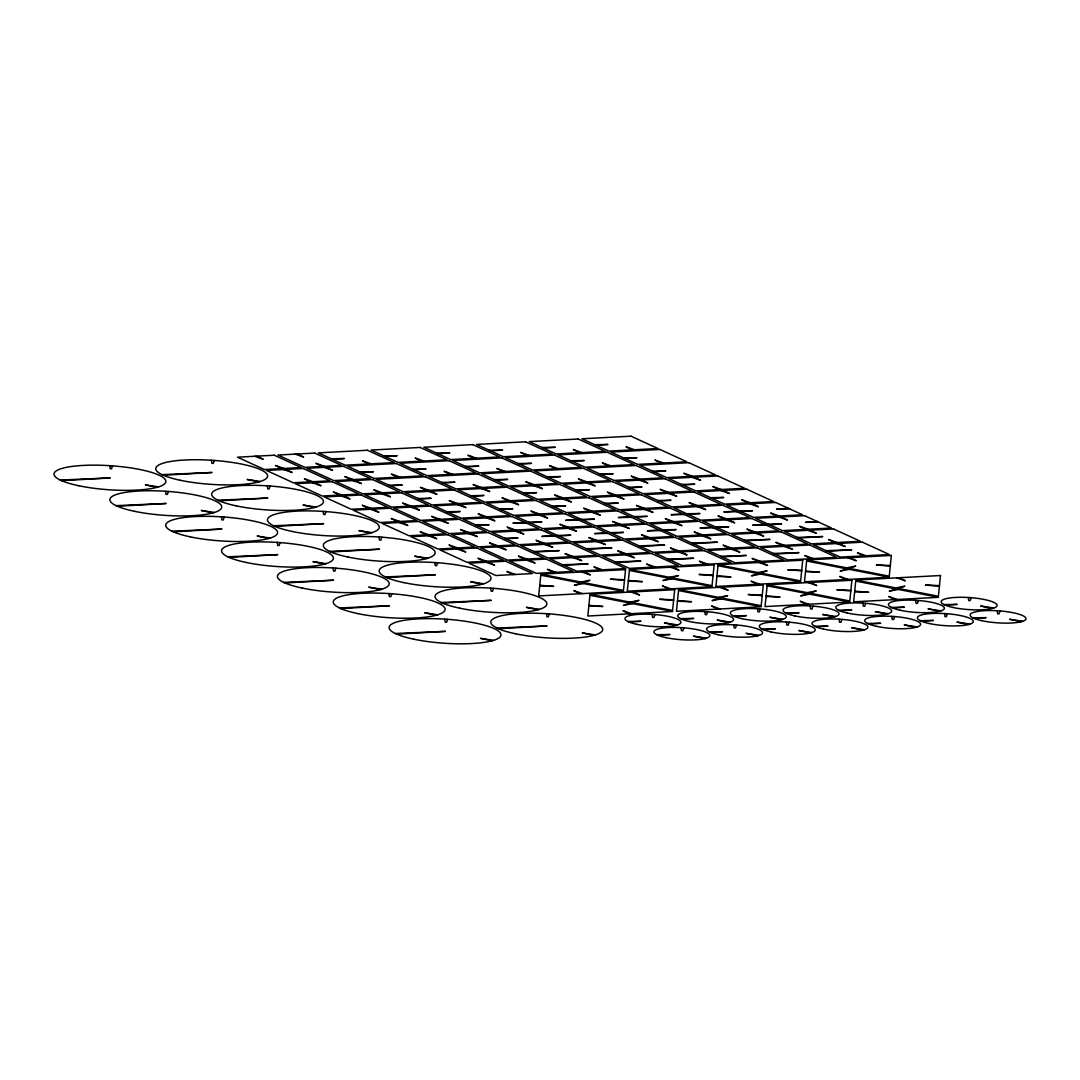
<?xml version="1.0" encoding="UTF-8"?>
<svg xmlns="http://www.w3.org/2000/svg" width="1080" height="1080" viewBox="0 0 1080 1080"><rect width="100%" height="100%" fill="white"/><g stroke="black" fill="none" stroke-linecap="round" stroke-linejoin="round"><path stroke-width="1.5" d="M61.574 480.681L110.268 477.913L60.224 480.06M117.423 506.264L166.118 503.483L116.073 505.643M163.323 475.254L212.018 472.487L161.973 474.633M257.094 456.138L263.209 459.257L254.637 456.273M173.259 531.832L221.954 529.065L171.923 531.212M219.159 500.823L267.853 498.056L217.823 500.216M297.54 453.978L303.656 457.096L295.097 454.113M281.556 468.599L275.441 465.48L284 468.464M286.025 469.395L292.14 472.5L283.568 469.517M322.002 466.439L315.887 463.32L324.459 466.304M332.505 459.338L344.425 458.527L331.169 458.73M326.471 467.235L332.586 470.354L324.027 467.37M310.487 481.842L304.371 478.737L312.93 481.721M314.955 482.639L321.071 485.757L312.498 482.774M229.109 557.415L277.803 554.634L227.759 556.794M275.009 526.406L323.703 523.638L273.659 525.785M368.59 463.955L362.475 460.836L371.034 463.82M350.933 479.696L344.817 476.577L353.389 479.561M361.436 472.595L373.37 471.785L360.099 471.974M385.223 456.53L397.143 455.72L383.873 455.909M355.401 480.479L361.517 483.597L352.957 480.614M339.417 495.099L333.301 491.981L341.861 494.964M343.886 495.896L350.001 499.001L341.429 496.017M397.521 477.198L391.406 474.093L399.964 477.077M421.295 461.147L415.179 458.028L423.752 461.012M379.863 492.939L373.748 489.821L382.32 492.804M390.38 485.838L402.3 485.028L389.03 485.231M414.153 469.773L426.074 468.976L412.803 469.166M437.927 453.721L449.861 452.912L436.59 453.101M384.332 493.736L390.447 496.841L381.888 493.87M368.348 508.343L362.232 505.238L370.791 508.221M372.816 509.139L378.932 512.258L370.359 509.274M284.958 582.984L333.653 580.217L283.608 582.363M330.858 551.975L379.553 549.207L329.508 551.367M426.452 490.455L420.336 487.337L428.895 490.32M450.225 474.39L444.11 471.272L452.682 474.255M474.012 458.325L467.897 455.207L476.456 458.19M408.794 506.196L402.678 503.077L411.251 506.061M419.31 499.095L431.231 498.285L417.96 498.474M430.92 491.252L437.036 494.357L428.463 491.373M443.084 483.03L455.004 482.22L441.733 482.409M466.857 466.965L478.791 466.155L465.521 466.344M490.644 450.9L502.565 450.09L489.294 450.293M413.262 506.979L419.377 510.098L410.819 507.114M397.278 521.6L391.163 518.481L399.735 521.465M401.746 522.396L407.862 525.501L399.289 522.518M455.382 503.699L449.267 500.594L457.826 503.577M479.156 487.647L473.04 484.529L481.613 487.512M502.943 471.582L496.827 468.464L505.386 471.447M526.716 455.517L520.601 452.399L529.173 455.382M437.724 519.44L431.608 516.321L440.181 519.305M448.24 512.339L460.161 511.529L446.89 511.731M459.851 504.495L465.966 507.614L457.394 504.63M472.014 496.274L483.935 495.477L470.664 495.666M483.624 488.43L489.74 491.549L481.181 488.565M495.801 480.222L507.721 479.412L494.451 479.601M519.575 464.157L531.495 463.347L518.225 463.536M543.348 448.092L555.282 447.282L542.012 447.471M442.206 520.236L448.322 523.341L439.749 520.358M426.209 534.843L420.093 531.738L428.666 534.721M430.677 535.639L436.793 538.758L428.233 535.774M340.794 608.567L389.488 605.786L339.457 607.946M386.694 577.557L435.389 574.789L385.358 576.936M484.313 516.956L478.197 513.837L486.77 516.821M508.086 500.89L501.971 497.772L510.543 500.756M531.873 484.826L525.758 481.707L534.317 484.69M555.646 468.761L549.531 465.656L558.104 468.639M579.433 452.695L573.318 449.591L581.877 452.574M466.668 532.683L460.553 529.578L469.112 532.562M477.171 525.596L489.092 524.786L475.821 524.975M488.781 517.752L494.897 520.857L486.324 517.874M500.945 509.531L512.865 508.721L499.608 508.91M512.555 501.687L518.67 504.792L510.111 501.808M524.731 493.466L536.652 492.656L523.382 492.845M536.342 485.622L542.457 488.74L533.885 485.757M548.505 477.401L560.426 476.591L547.155 476.78M572.292 461.336L584.213 460.526L570.942 460.728M596.066 445.271L607.986 444.474L594.716 444.663M471.137 533.48L477.252 536.598L468.68 533.615M455.139 548.1L449.024 544.981L457.596 547.965M459.608 548.896L465.723 552.001L457.164 549.018M513.243 530.199L507.127 527.094L515.7 530.077M524.853 522.356L512.933 523.165L526.203 522.976M537.017 514.134L530.901 511.029L539.474 514.013M560.804 498.083L554.688 494.964L563.247 497.948M584.577 482.018L578.462 478.899L587.034 481.882M608.364 465.952L602.249 462.834L610.808 465.818M632.138 449.888L626.022 446.769L634.595 449.752M495.599 545.94L489.483 542.822L498.042 545.805M506.101 538.839L518.022 538.029L504.752 538.231M517.712 530.995L523.827 534.114L515.268 531.131M529.875 522.774L541.796 521.964L528.538 522.167M541.499 514.931L547.614 518.049L539.042 515.066M553.662 506.709L565.582 505.913L552.312 506.101M565.272 498.865L571.388 501.984L562.815 499.001M577.436 490.658L589.356 489.848L576.086 490.037M589.046 482.814L595.161 485.919L586.602 482.936M601.223 474.593L613.143 473.783L599.873 473.971M624.996 458.527L636.917 457.718L623.646 457.907M500.067 546.737L506.183 549.842L497.61 546.858M484.07 561.344L477.954 558.239L486.526 561.222M488.538 562.14L494.654 565.259L486.095 562.275M396.644 634.136L445.338 631.368L395.294 633.514M442.544 603.126L491.238 600.359L441.194 602.519M542.174 543.456L536.058 540.338L544.631 543.321M553.784 535.613L541.863 536.423L555.134 536.22M565.961 527.391L559.845 524.273L568.404 527.256M577.571 519.548L565.65 520.358L578.907 520.168M589.734 511.326L583.619 508.208L592.191 511.191M613.508 495.261L607.392 492.156L615.965 495.139M637.295 479.196L631.179 476.091L639.738 479.075M661.068 463.131L654.952 460.026L663.525 463.01M524.529 559.183L518.413 556.079L526.973 559.062M535.032 552.096L559.211 550.625L533.682 551.475M546.642 544.253L552.758 547.358L544.199 544.374M558.806 536.031L570.74 535.221L557.469 535.41M570.429 528.188L576.545 531.293L567.972 528.309M582.593 519.966L594.513 519.156L581.243 519.345M594.202 512.123L600.318 515.241L591.745 512.258M606.366 503.901L618.287 503.091L605.03 503.28M617.976 496.058L624.092 499.176L615.533 496.193M630.153 487.836L642.074 487.026L628.803 487.229M641.763 479.993L647.879 483.111L639.306 480.127M653.927 471.771L665.847 470.961L652.577 471.163M528.998 559.98L535.113 563.099L526.54 560.115M513 574.601L506.885 571.482L515.457 574.466M571.104 556.7L564.989 553.595L573.561 556.578M594.891 540.635L588.776 537.53L597.335 540.513M606.501 532.791L594.581 533.601L607.851 533.412M618.664 524.583L612.549 521.465L621.121 524.448M630.275 516.726L618.354 517.536L631.625 517.347M642.438 508.518L636.323 505.4L644.895 508.383M666.225 492.453L660.11 489.335L668.668 492.318M689.999 476.388L683.883 473.269L692.456 476.253M553.46 572.441L547.344 569.322L555.903 572.306M563.963 565.34L588.141 563.882L562.613 564.732M575.573 557.496L581.688 560.615L573.129 557.631M587.75 549.274L611.928 547.817L586.399 548.667M599.36 541.431L605.475 544.55L596.903 541.566M611.523 533.21L623.444 532.413L610.173 532.602M623.133 525.366L629.249 528.485L620.69 525.501M635.297 517.158L647.217 516.348L633.96 516.537M646.92 509.301L653.036 512.419L644.463 509.436M659.084 501.093L671.004 500.283L657.734 500.472M670.694 493.25L676.809 496.355L668.237 493.371M682.857 485.028L694.778 484.218L681.52 484.407M694.467 477.185L700.583 480.29L692.024 477.306M498.393 628.708L547.088 625.941L497.043 628.088M584.293 571.82L590.409 574.938L581.85 571.955M600.035 569.957L593.919 566.838L602.492 569.822M623.822 553.892L617.706 550.773L626.265 553.757M647.595 537.827L641.48 534.708L650.052 537.692M659.205 529.983L647.285 530.793L660.555 530.604M671.382 521.762L665.267 518.657L673.826 521.64M682.992 513.918L671.072 514.728L684.329 514.539M695.155 505.697L689.04 502.592L697.613 505.575M718.929 489.632L712.814 486.526L721.386 489.51M616.68 562.532L640.859 561.06L615.33 561.911M628.29 554.688L634.406 557.793L625.833 554.81M640.454 546.467L664.632 545.009L639.104 545.846M652.063 538.623L658.179 541.742L649.62 538.758M664.227 530.402L676.161 529.592L662.89 529.781M675.851 522.558L681.966 525.677L673.394 522.693M688.014 514.337L699.935 513.527L686.664 513.729M699.624 506.493L705.74 509.612L697.167 506.628M711.788 498.272L723.708 497.462L710.451 497.664M723.411 490.428L729.527 493.546L720.954 490.563M579.933 593.73L573.818 590.625L582.39 593.609M652.752 567.135L646.637 564.03L655.196 567.014M676.526 551.083L670.41 547.965L678.983 550.949M700.312 535.019L694.197 531.9L702.756 534.884M711.923 527.175L700.002 527.971L713.273 527.783M724.086 518.954L717.971 515.835L726.543 518.819M735.696 511.11L723.776 511.92L737.046 511.718M747.86 502.889L741.744 499.77L750.317 502.754M669.384 559.71L693.562 558.252L668.034 559.102M680.994 551.867L687.11 554.985L678.551 552.001M693.171 543.659L717.35 542.187L691.821 543.038M704.781 535.802L710.897 538.92L702.324 535.937M716.945 527.594L728.865 526.784L715.595 526.973M728.554 519.75L734.67 522.855L726.111 519.871M740.718 511.529L752.639 510.719L739.382 510.908M752.341 503.685L758.457 506.79L749.885 503.807M633.433 591.908L639.549 595.026L630.99 592.043M672.908 567.095L679.023 570.213L670.451 567.23M629.073 613.818L622.957 610.7L631.517 613.683M668.534 589.005L662.418 585.887L670.99 588.87M705.456 564.327L699.341 561.208L707.913 564.192M729.243 548.262L723.128 545.144L731.687 548.127M753.016 532.197L746.901 529.092L755.474 532.076M764.627 524.354L752.706 525.163L765.976 524.975M776.803 516.132L770.688 513.027L779.247 516.011M788.413 508.288L776.493 509.099L789.75 508.91M722.101 556.902L746.28 555.444L720.752 556.281M733.712 549.058L739.827 552.177L731.255 549.194M745.875 540.837L770.053 539.379L744.525 540.23M757.485 532.994L763.601 536.112L755.042 533.129M769.649 524.772L781.583 523.962L768.312 524.164M781.272 516.929L787.388 520.047L778.815 517.063M629.087 622.067L641.007 621.27L627.737 621.459M758.174 561.519L752.058 558.401L760.617 561.384M781.947 545.454L775.832 542.336L784.404 545.319M805.734 529.389L799.618 526.27L808.178 529.254M817.344 521.546L805.424 522.356L818.694 522.153M722.048 587.183L728.163 590.301L719.591 587.318M761.508 562.37L767.624 565.488L759.065 562.505M774.805 554.094L798.984 552.623L773.456 553.473M786.416 546.25L792.531 549.356L783.972 546.372M798.592 538.029L822.771 536.558L797.242 537.408M810.202 530.186L816.318 533.29L807.746 530.307M658.017 635.324L669.938 634.514L656.667 634.702M681.777 619.259L693.698 618.449L680.441 618.638M717.674 609.093L711.558 605.975L720.13 608.958M757.148 584.28L751.032 581.162L759.591 584.145M810.878 558.698L804.762 555.593L813.335 558.576M834.664 542.633L828.549 539.528L837.108 542.511M827.523 551.273L851.702 549.815L826.173 550.665M839.133 543.429L845.249 546.548L836.676 543.564M710.708 632.515L722.628 631.706L709.371 631.894M734.481 616.451L746.402 615.64L733.131 615.83M810.648 582.457L816.764 585.562L808.191 582.579M850.122 557.644L856.238 560.75L847.665 557.766M863.595 555.889L857.48 552.771L866.038 555.755M763.412 629.694L775.332 628.884L762.062 629.087M787.172 613.629L799.092 612.832L785.822 613.022M806.274 604.368L800.172 601.25L808.731 604.233M845.748 579.542L839.633 576.437L848.205 579.42M816.102 626.886L828.023 626.076L814.752 626.265M839.862 610.821L851.783 610.011L838.526 610.214M899.249 577.719L905.364 580.838L896.805 577.854M894.888 599.63L888.773 596.524L897.332 599.508M868.793 624.078L880.726 623.268L867.456 623.457M892.566 608.013L904.487 607.203L891.216 607.392M945.257 605.205L957.177 604.395L943.907 604.584M921.497 621.257L933.417 620.447L920.147 620.649M974.187 618.449L986.108 617.639L972.851 617.827M112.536 465.871L111.537 468.815L110.147 468.72L109.742 465.683M214.286 460.445L213.287 463.388L211.882 463.293L211.491 460.242M168.386 491.454L167.387 494.397L165.983 494.303L165.591 491.252M270.135 486.014L269.123 488.97L267.732 488.862L267.341 485.825M224.235 517.023L223.236 519.966L221.832 519.871L221.441 516.834M325.971 511.596L324.972 514.539L323.582 514.445L323.176 511.394M280.071 542.606L279.072 545.549L277.682 545.454L277.276 542.403M381.82 537.165L380.822 540.121L379.418 540.014L379.026 536.976M335.921 568.175L334.922 571.118L333.518 571.023L333.126 567.986M437.67 562.748L436.658 565.691L435.267 565.596L434.862 562.545M391.77 593.757L390.757 596.7L389.367 596.606L388.976 593.555M493.506 588.317L492.507 591.273L491.117 591.165L490.712 588.128M539.717 585.86L553.73 586.386L539.77 585.252M624.524 579.704L610.497 579.177L624.456 580.298M628.317 581.135L642.344 581.648L628.371 580.527M713.124 574.979L699.098 574.452L713.07 575.573M716.918 576.396L730.944 576.923L716.985 575.802M447.606 619.326L446.607 622.269L445.217 622.175L444.812 619.137M801.725 570.24L787.712 569.727L801.671 570.848M805.532 571.671L819.558 572.198L805.586 571.077M588.843 605.948L602.87 606.461L588.911 605.34M549.356 613.899L548.356 616.842L546.952 616.748L546.561 613.697M890.339 565.515L876.312 564.989L890.271 566.109M673.65 599.792L659.637 599.265L673.596 600.386M677.457 601.209L691.484 601.736L677.511 600.615M762.264 595.053L748.238 594.54L762.197 595.661M766.058 596.484L780.084 597.011L766.125 595.89M654.926 614.561L653.927 617.504L652.536 617.409L652.131 614.371M850.865 590.328L836.838 589.802L850.811 590.936M707.63 611.753L706.63 614.696L705.226 614.601L704.835 611.55M854.672 591.759L868.685 592.286L854.726 591.152M760.32 608.931L759.321 611.888L757.917 611.793L757.526 608.742M939.479 585.603L925.452 585.077L939.411 586.197M813.024 606.123L812.012 609.066L810.621 608.971L810.216 605.934M683.856 627.818L682.857 630.761L681.467 630.666L681.062 627.615M865.715 603.315L864.716 606.258L863.312 606.163L862.92 603.113M736.56 624.996L735.561 627.952L734.157 627.845L733.765 624.807M918.405 600.507L917.406 603.45L916.015 603.356L915.611 600.305M789.251 622.188L788.252 625.131L786.861 625.037L786.456 621.999M971.109 597.686L970.097 600.629L968.706 600.534L968.315 597.496M841.955 619.38L840.942 622.323L839.552 622.229L839.16 619.178M894.645 616.558L893.646 619.515L892.242 619.407L891.851 616.37M947.336 613.75L946.337 616.694L944.946 616.599L944.541 613.562M1000.04 610.943L999.041 613.886L997.637 613.791L997.245 610.74M260.226 481.478L247.185 479.452L258.781 481.91M158.477 486.918L145.436 484.893L157.032 487.337M316.076 507.06L303.035 505.035L314.618 507.479M214.326 512.487L201.285 510.462L212.882 512.906M371.912 532.629L358.87 530.604L370.467 533.061M270.175 538.07L257.135 536.044L268.718 538.488M427.761 558.212L414.72 556.187L426.317 558.63M846.653 567.851L855.698 566.096L849.042 568.323M849.217 569.336L840.173 571.091L846.828 568.876M326.012 563.639L312.971 561.614L324.567 564.057M758.038 572.576L767.084 570.821L760.428 573.048M760.617 574.074L751.572 575.829L758.227 573.601M669.438 577.301L678.483 575.546L671.827 577.773M672.003 578.799L662.958 580.554L669.614 578.327M580.824 582.039L589.869 580.284L583.227 582.498M583.403 583.524L574.358 585.279L581.013 583.052M895.779 587.938L904.824 586.183L898.182 588.398M483.611 583.781L470.57 581.756L482.152 584.213M898.358 589.424L889.313 591.179L895.968 588.951M807.178 592.663L816.224 590.909L809.568 593.136M809.743 594.149L800.699 595.904L807.354 593.69M381.861 589.221L368.82 587.196L380.417 589.639M718.578 597.389L727.623 595.634L720.967 597.861M721.143 598.887L712.098 600.642L718.754 598.414M629.964 602.114L639.009 600.359L632.354 602.586M632.543 603.612L623.498 605.367L630.153 603.139M993.735 608.054L980.694 606.029L992.291 608.472M941.045 610.862L928.004 608.837L939.587 611.293M539.447 609.363L526.406 607.338L538.002 609.782M888.354 613.683L875.3 611.658L886.896 614.101M835.65 616.491L822.609 614.466L834.206 616.91M1022.666 621.311L1009.625 619.286L1021.221 621.729M437.711 614.79L424.67 612.765L436.252 615.208M782.96 619.299L769.918 617.274L781.502 619.731M969.975 624.119L956.934 622.094L968.53 624.537M730.255 622.12L717.215 620.096L728.811 622.539M917.285 626.927L904.23 624.902L915.827 627.345M677.565 624.929L664.524 622.904L676.12 625.347M864.581 629.748L851.539 627.71L863.136 630.167M811.89 632.556L798.849 630.531L810.432 632.975M759.2 635.364L746.145 633.339L757.741 635.783M595.296 634.932L582.255 632.907L593.851 635.364M706.496 638.172L693.454 636.147L705.051 638.604M493.546 640.373L480.506 638.348L492.102 640.791M540.783 575.181L538.691 595.931L623.619 591.408L540.783 575.181M589.923 595.269L587.831 616.019L672.759 611.483L589.923 595.269M625.536 569.619L623.444 590.382L540.608 574.155L625.536 569.619M629.397 570.456L627.305 591.206L712.233 586.67L629.397 570.456M674.676 589.707L672.584 610.47L589.748 594.243L674.676 589.707M678.537 590.531L676.431 611.293L761.36 606.758L678.537 590.531M714.137 564.894L712.044 585.657L629.208 569.43L714.137 564.894M717.998 565.718L715.905 586.481L800.834 581.945L717.998 565.718M763.277 584.982L761.184 605.731L678.348 589.518L763.277 584.982M767.138 585.806L765.045 606.569L849.974 602.033L767.138 585.806M802.751 560.169L800.658 580.918L717.822 564.705L802.751 560.169M806.612 560.993L804.505 581.742L889.434 577.22L806.612 560.993M851.89 580.257L849.785 601.007L766.962 584.78L851.89 580.257M855.738 581.081L853.646 601.83L938.574 597.308L855.738 581.081M891.351 555.444L889.259 576.194L806.423 559.967L891.351 555.444M940.491 575.519L938.399 596.282L855.562 580.055L940.491 575.519M274.252 455.22L237.478 457.191L264.384 469.517L301.158 467.546L274.252 455.22M314.699 453.074L277.925 455.031L304.844 467.357L341.618 465.399L314.699 453.074M367.416 450.252L318.384 452.871L345.29 465.197L394.322 462.577L367.416 450.252M420.12 447.444L371.088 450.063L398.007 462.389L447.039 459.769L420.12 447.444M472.838 444.623L423.806 447.242L450.711 459.567L499.743 456.948L472.838 444.623M525.542 441.815L476.51 444.433L503.429 456.759L552.461 454.14L525.542 441.815M578.259 439.007L529.227 441.612L556.133 453.938L605.164 451.332L578.259 439.007M630.963 436.185L581.931 438.804L608.85 451.13L657.882 448.511L630.963 436.185M303.183 468.477L266.409 470.435L293.315 482.76L330.102 480.803L303.183 468.477M343.629 466.317L306.855 468.275L333.774 480.6L370.548 478.643L343.629 466.317M396.346 463.509L347.315 466.115L374.22 478.44L423.265 475.835L396.346 463.509M449.05 460.688L400.019 463.307L426.938 475.632L475.97 473.013L449.05 460.688M501.768 457.88L452.736 460.499L479.642 472.824L528.687 470.205L501.768 457.88M554.472 455.058L505.44 457.677L532.359 470.002L581.391 467.384L554.472 455.058M607.19 452.25L558.158 454.869L585.063 467.195L634.109 464.576L607.19 452.25M659.894 449.442L610.862 452.061L637.781 464.387L686.812 461.768L659.894 449.442M332.113 481.721L295.34 483.692L322.259 496.017L359.033 494.046L332.113 481.721M372.573 479.561L335.786 481.532L362.705 493.857L399.479 491.9L372.573 479.561M425.277 476.752L376.245 479.372L403.164 491.697L452.196 489.078L425.277 476.752M477.995 473.945L428.949 476.564L455.868 488.889L504.9 486.27L477.995 473.945M530.699 471.123L481.667 473.742L508.586 486.068L557.618 483.449L530.699 471.123M583.416 468.315L534.37 470.934L561.289 483.26L610.322 480.64L583.416 468.315M636.12 465.507L587.088 468.113L614.007 480.438L663.039 477.833L636.12 465.507M688.838 462.686L639.792 465.305L666.711 477.63L715.743 475.011L688.838 462.686M361.044 494.978L324.27 496.935L351.189 509.261L387.963 507.303L361.044 494.978M401.504 492.818L364.73 494.775L391.635 507.101L428.409 505.143L401.504 492.818M454.208 490.01L405.175 492.615L432.095 504.94L481.127 502.335L454.208 490.01M506.925 487.188L457.893 489.807L484.799 502.132L533.831 499.514L506.925 487.188M559.629 484.38L510.597 486.999L537.516 499.325L586.548 496.706L559.629 484.38M612.346 481.558L563.315 484.178L590.22 496.503L639.252 493.884L612.346 481.558M665.051 478.751L616.019 481.37L642.938 493.695L691.97 491.076L665.051 478.751M717.768 475.943L668.736 478.562L695.641 490.887L744.674 488.268L717.768 475.943M389.975 508.221L353.201 510.192L380.12 522.518L416.894 520.547L389.975 508.221M430.434 506.061L393.66 508.032L420.565 520.358L457.339 518.387L430.434 506.061M483.138 503.253L434.106 505.872L461.025 518.198L510.057 515.579L483.138 503.253M535.856 500.445L486.824 503.064L513.729 515.389L562.761 512.77L535.856 500.445M588.56 497.624L539.528 500.243L566.447 512.568L615.479 509.949L588.56 497.624M641.277 494.815L592.245 497.435L619.151 509.76L668.183 507.141L641.277 494.815M693.981 492.007L644.949 494.613L671.868 506.939L720.9 504.333L693.981 492.007M746.699 489.186L697.667 491.805L724.572 504.131L773.604 501.512L746.699 489.186M418.905 521.478L382.131 523.436L409.05 535.761L445.824 533.804L418.905 521.478M459.365 519.318L422.59 521.276L449.496 533.601L486.27 531.644L459.365 519.318M512.069 516.51L463.037 519.115L489.956 531.441L538.988 528.836L512.069 516.51M564.786 513.688L515.754 516.308L542.66 528.633L591.692 526.014L564.786 513.688M617.49 510.881L568.458 513.5L595.377 525.825L644.409 523.206L617.49 510.881M670.207 508.059L621.176 510.678L648.081 523.004L697.113 520.385L670.207 508.059M722.912 505.251L673.88 507.87L700.799 520.196L749.831 517.577L722.912 505.251M775.629 502.443L726.597 505.062L753.503 517.388L802.535 514.769L775.629 502.443M447.836 534.721L411.062 536.692L437.981 549.018L474.755 547.047L447.836 534.721M488.295 532.562L451.521 534.533L478.427 546.858L515.201 544.887L488.295 532.562M540.999 529.754L491.967 532.373L518.886 544.698L567.918 542.079L540.999 529.754M593.717 526.946L544.685 529.565L571.59 541.89L620.622 539.271L593.717 526.946M646.421 524.124L597.389 526.743L624.308 539.069L673.34 536.45L646.421 524.124M699.138 521.316L650.106 523.935L677.012 536.261L726.043 533.642L699.138 521.316M751.842 518.508L702.81 521.114L729.729 533.439L778.761 530.833L751.842 518.508M804.56 515.687L755.528 518.306L782.433 530.631L831.479 528.012L804.56 515.687M476.766 547.979L439.992 549.936L466.911 562.262L503.685 560.304L476.766 547.979M517.226 545.819L480.452 547.776L507.357 560.101L544.144 558.144L517.226 545.819M569.93 543.011L520.898 545.616L547.817 557.942L596.849 555.336L569.93 543.011M622.647 540.189L573.615 542.808L600.52 555.134L649.566 552.514L622.647 540.189M675.351 537.381L626.319 540L653.238 552.326L702.27 549.707L675.351 537.381M728.068 534.56L679.037 537.179L705.942 549.504L754.988 546.885L728.068 534.56M780.786 531.751L731.74 534.37L758.66 546.696L807.692 544.077L780.786 531.751M833.49 528.944L784.458 531.549L811.364 543.875L860.409 541.269L833.49 528.944M505.71 561.222L468.923 563.193L495.842 575.519L532.615 573.548L505.71 561.222M546.156 559.062L509.382 561.033L536.301 573.359L573.075 571.388L546.156 559.062M598.874 556.254L549.828 558.873L576.747 571.199L625.779 568.58L598.874 556.254M651.577 553.446L602.546 556.052L629.465 568.39L678.496 565.772L651.577 553.446M704.295 550.625L655.25 553.244L682.168 565.569L731.201 562.95L704.295 550.625M756.999 547.817L707.967 550.436L734.886 562.761L783.918 560.142L756.999 547.817M809.716 544.995L760.685 547.614L787.59 559.94L836.622 557.334L809.716 544.995M862.421 542.187L813.389 544.806L840.308 557.132L889.34 554.513L862.421 542.187M78.678 485.73A56.052 12.042 3.9 0 0 165.739 482.22A56.052 12.042 3.9 0 0 85.388 465.318A56.052 12.042 3.9 0 0 78.678 485.73M134.528 511.313A56.052 12.042 3.9 0 0 221.576 507.789A56.052 12.042 3.9 0 0 141.224 490.901A56.052 12.042 3.9 0 0 134.528 511.313M190.377 536.882A56.052 12.042 3.9 0 0 277.425 533.371A56.052 12.042 3.9 0 0 197.073 516.47A56.052 12.042 3.9 0 0 190.377 536.882M246.213 562.464A56.052 12.042 3.9 0 0 333.275 558.941A56.052 12.042 3.9 0 0 252.923 542.052A56.052 12.042 3.9 0 0 246.213 562.464M302.062 588.033A56.052 12.042 3.9 0 0 389.111 584.523A56.052 12.042 3.9 0 0 308.759 567.621A56.052 12.042 3.9 0 0 302.062 588.033M357.912 613.615A56.052 12.042 3.9 0 0 444.96 610.092A56.052 12.042 3.9 0 0 364.608 593.204A56.052 12.042 3.9 0 0 357.912 613.615M413.748 639.185A56.052 12.042 3.9 0 0 500.81 635.675A56.052 12.042 3.9 0 0 420.458 618.773A56.052 12.042 3.9 0 0 413.748 639.185M952.763 607.419A28.026 6.021 3.9 0 0 996.921 606.002A28.026 6.021 3.9 0 0 957.623 597.335A28.026 6.021 3.9 0 0 952.763 607.419M900.059 610.227A28.026 6.021 3.9 0 0 944.231 608.81A28.026 6.021 3.9 0 0 904.918 600.143A28.026 6.021 3.9 0 0 900.059 610.227M847.368 613.035A28.026 6.021 3.9 0 0 891.54 611.618A28.026 6.021 3.9 0 0 852.228 602.964A28.026 6.021 3.9 0 0 847.368 613.035M794.678 615.856A28.026 6.021 3.9 0 0 838.836 614.439A28.026 6.021 3.9 0 0 799.524 605.772A28.026 6.021 3.9 0 0 794.678 615.856M741.974 618.664A28.026 6.021 3.9 0 0 786.146 617.247A28.026 6.021 3.9 0 0 746.834 608.58A28.026 6.021 3.9 0 0 741.974 618.664M689.283 621.473A28.026 6.021 3.9 0 0 733.455 620.055A28.026 6.021 3.9 0 0 694.143 611.402A28.026 6.021 3.9 0 0 689.283 621.473M636.593 624.294A28.026 6.021 3.9 0 0 680.751 622.877A28.026 6.021 3.9 0 0 641.439 614.21A28.026 6.021 3.9 0 0 636.593 624.294M981.693 620.663A28.026 6.021 3.9 0 0 1025.865 619.245A28.026 6.021 3.9 0 0 986.553 610.592A28.026 6.021 3.9 0 0 981.693 620.663M929.003 623.471A28.026 6.021 3.9 0 0 973.161 622.053A28.026 6.021 3.9 0 0 933.849 613.4A28.026 6.021 3.9 0 0 929.003 623.471M876.299 626.292A28.026 6.021 3.9 0 0 920.471 624.875A28.026 6.021 3.9 0 0 881.159 616.207A28.026 6.021 3.9 0 0 876.299 626.292M823.608 629.1A28.026 6.021 3.9 0 0 867.767 627.683A28.026 6.021 3.9 0 0 828.468 619.029A28.026 6.021 3.9 0 0 823.608 629.1M770.904 631.908A28.026 6.021 3.9 0 0 815.076 630.49A28.026 6.021 3.9 0 0 775.764 621.837A28.026 6.021 3.9 0 0 770.904 631.908M718.214 634.73A28.026 6.021 3.9 0 0 762.386 633.312A28.026 6.021 3.9 0 0 723.074 624.645A28.026 6.021 3.9 0 0 718.214 634.73M665.523 637.538A28.026 6.021 3.9 0 0 709.682 636.12A28.026 6.021 3.9 0 0 670.37 627.453A28.026 6.021 3.9 0 0 665.523 637.538M515.498 633.758A56.052 12.042 3.9 0 0 602.546 630.248A56.052 12.042 3.9 0 0 522.194 613.346A56.052 12.042 3.9 0 0 515.498 633.758M459.648 608.175A56.052 12.042 3.9 0 0 546.696 604.665A56.052 12.042 3.9 0 0 466.358 587.777A56.052 12.042 3.9 0 0 459.648 608.175M403.812 582.606A56.052 12.042 3.9 0 0 490.86 579.096A56.052 12.042 3.9 0 0 410.508 562.194A56.052 12.042 3.9 0 0 403.812 582.606M347.963 557.024A56.052 12.042 3.9 0 0 435.011 553.514A56.052 12.042 3.9 0 0 354.659 536.625A56.052 12.042 3.9 0 0 347.963 557.024M292.113 531.455A56.052 12.042 3.9 0 0 379.161 527.945A56.052 12.042 3.9 0 0 298.822 511.043A56.052 12.042 3.9 0 0 292.113 531.455M236.277 505.872A56.052 12.042 3.9 0 0 323.325 502.362A56.052 12.042 3.9 0 0 242.973 485.474A56.052 12.042 3.9 0 0 236.277 505.872M180.428 480.303A56.052 12.042 3.9 0 0 267.476 476.793A56.052 12.042 3.9 0 0 187.124 459.891A56.052 12.042 3.9 0 0 180.428 480.303"/></g></svg>
